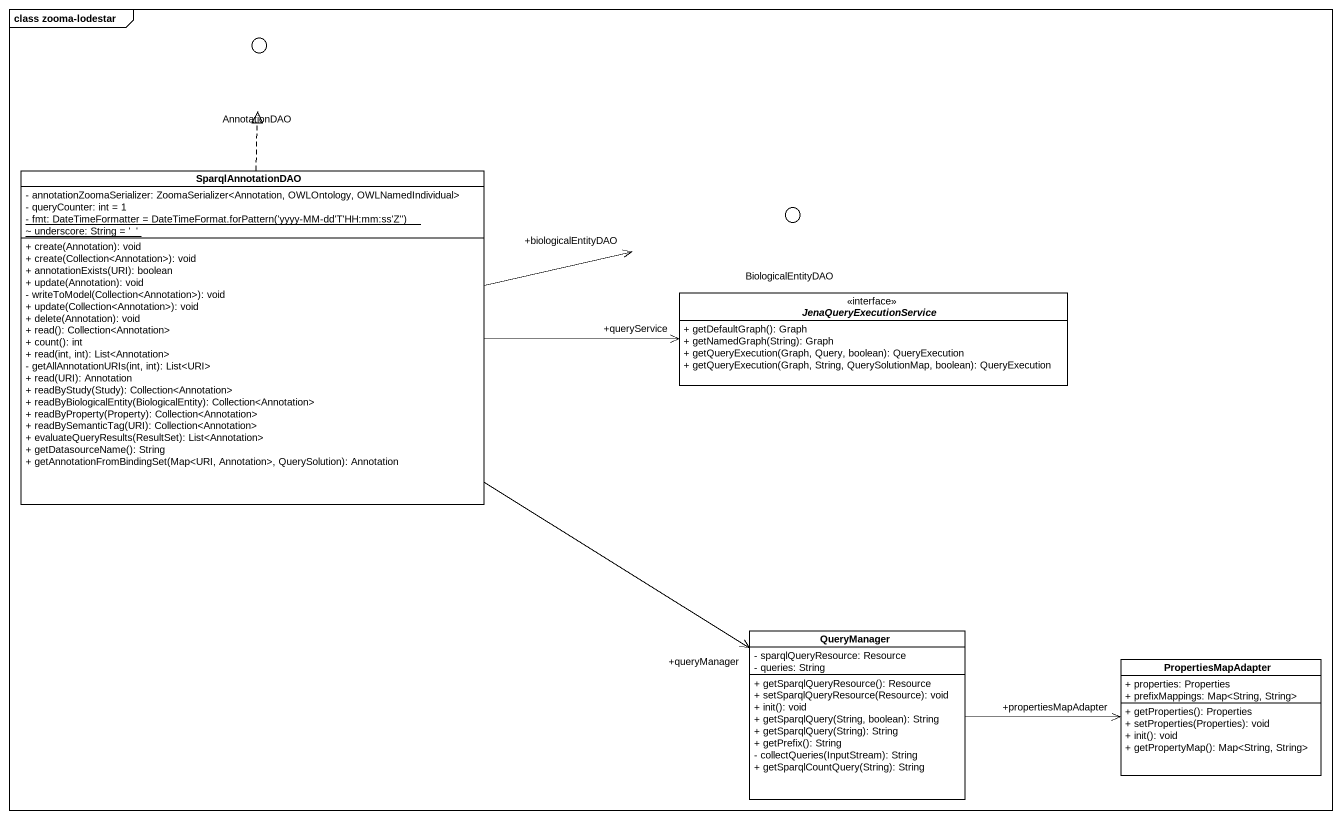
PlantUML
@startuml
mainframe class zooma-lodestar
allowmixing
hide circle
hide empty members
skinparam classAttributeIconSize 0
() AnnotationDAO <<interface>>
class SparqlAnnotationDAO {
  - annotationZoomaSerializer: ZoomaSerializer<Annotation, OWLOntology, OWLNamedIndividual>
  - queryCounter: int = 1
  {static} {field} - fmt: DateTimeFormatter = DateTimeFormat.forPattern('yyyy-MM-dd'T'HH:mm:ss'Z'')
  {static} ~ underscore: String = '_'
  + create(Annotation): void
  + create(Collection<Annotation>): void
  + annotationExists(URI): boolean
  + update(Annotation): void
  - writeToModel(Collection<Annotation>): void
  + update(Collection<Annotation>): void
  + delete(Annotation): void
  + read(): Collection<Annotation>
  + count(): int
  + read(int, int): List<Annotation>
  - getAllAnnotationURIs(int, int): List<URI>
  + read(URI): Annotation
  + readByStudy(Study): Collection<Annotation>
  + readByBiologicalEntity(BiologicalEntity): Collection<Annotation>
  + readByProperty(Property): Collection<Annotation>
  + readBySemanticTag(URI): Collection<Annotation>
  + evaluateQueryResults(ResultSet): List<Annotation>
  + getDatasourceName(): String
  + getAnnotationFromBindingSet(Map<URI, Annotation>, QuerySolution): Annotation
}
() BiologicalEntityDAO
interface JenaQueryExecutionService {
  + getDefaultGraph(): Graph
  + getNamedGraph(String): Graph
  + getQueryExecution(Graph, Query, boolean): QueryExecution
  + getQueryExecution(Graph, String, QuerySolutionMap, boolean): QueryExecution
}
class QueryManager {
  - sparqlQueryResource: Resource
  - queries: String
  + getSparqlQueryResource(): Resource
  + setSparqlQueryResource(Resource): void
  + init(): void
  + getSparqlQuery(String, boolean): String
  + getSparqlQuery(String): String
  + getPrefix(): String
  - collectQueries(InputStream): String
  + getSparqlCountQuery(String): String
}
class PropertiesMapAdapter {
  + properties: Properties
  + prefixMappings: Map<String, String>
  + getProperties(): Properties
  + setProperties(Properties): void
  + init(): void
  + getPropertyMap(): Map<String, String>
}
SparqlAnnotationDAO .up.|> AnnotationDAO
SparqlAnnotationDAO -right-> "+biologicalEntityDAO" BiologicalEntityDAO
SparqlAnnotationDAO -right-> "+queryService" JenaQueryExecutionService
SparqlAnnotationDAO --> "+queryManager" QueryManager
QueryManager -right-> "+propertiesMapAdapter" PropertiesMapAdapter
@enduml
